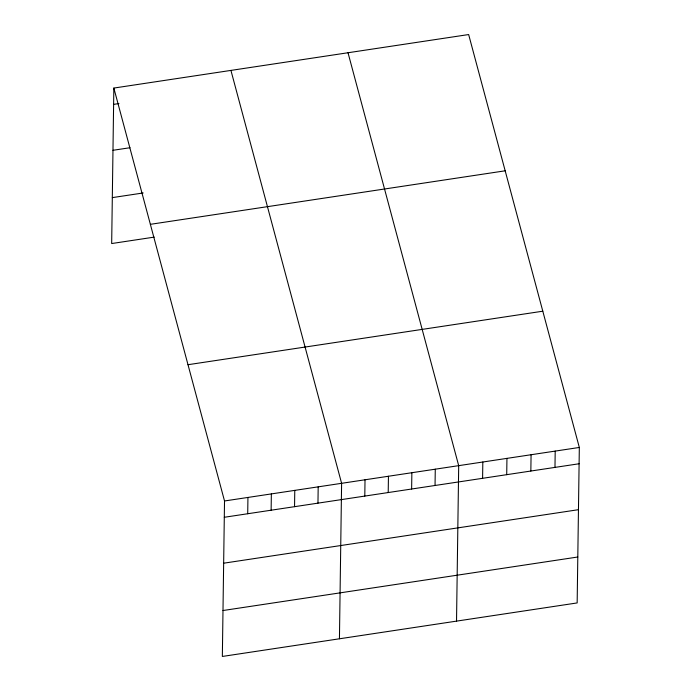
<?xml version="1.0" encoding="UTF-8"?>
<svg xmlns="http://www.w3.org/2000/svg" width="691" height="691" viewBox="0 0 691 691"><rect width="100%" height="100%" fill="white"/><g stroke="black" fill="none" stroke-linecap="round" stroke-linejoin="round"><path stroke-width="1.04" d="M113.842 88.068L224.523 500.975L222.347 656.45L577.158 602.932L579.326 447.457L468.653 34.55L113.842 88.068L111.674 243.543L154.248 237.117M247.715 513.741L247.939 497.442M271.131 510.208L271.356 493.91M294.547 506.676L294.772 490.377M317.964 503.143L318.188 486.844M339.436 638.786L341.604 483.311L230.932 70.404M364.796 496.086L365.021 479.779M388.212 492.553L388.446 476.246M411.629 489.021L411.862 472.713M435.045 485.488L435.278 469.189M456.526 621.131L458.694 465.656L348.014 52.749M482.594 478.319L482.819 462.011M506.719 474.674L506.944 458.375M530.843 471.037L531.077 454.738M554.977 467.401L555.201 451.093M113.618 104.367L118.938 103.564M112.97 150.292L130.003 147.727M112.313 197.617L143.184 192.962M150.37 224.325L505.173 170.807M187.995 364.71L542.806 311.2M224.523 500.975L579.326 447.457M224.29 517.274L579.101 463.756M223.651 563.2L578.462 509.69M222.994 610.524L577.797 557.006"/></g></svg>
